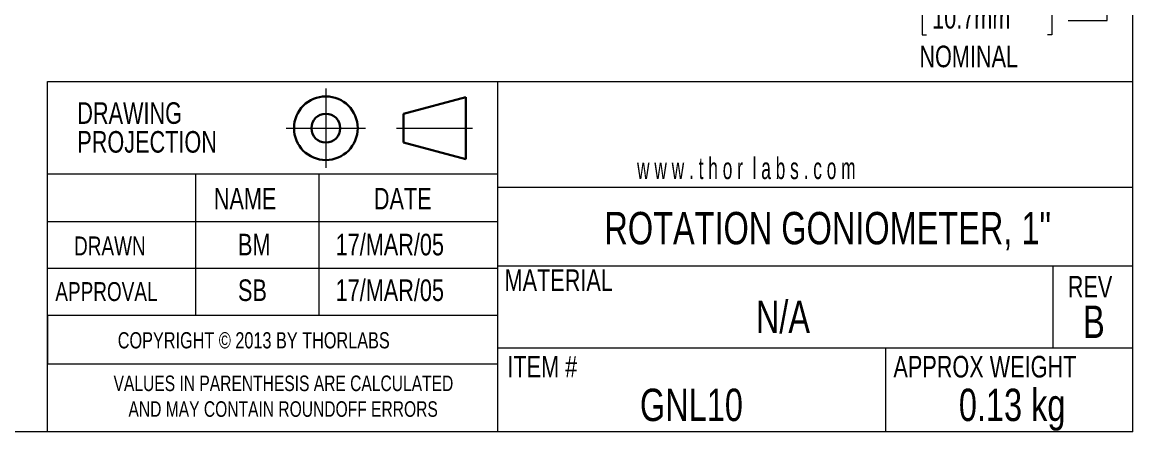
# Model space of a CAD drawing. Header units: inches. Extents: x 0.1 to 10.9, y 0 to 8.5.
# Drawn here: x 6.659 to 10.944, y 0.036 to 1.617 of the extents above; entities that cross this region are included whole.
import ezdxf

# ---------------------------------------------------------------- set-up
doc = ezdxf.new("R2010")
doc.units = ezdxf.units.IN
doc.header["$MEASUREMENT"] = 0
doc.header["$PDSIZE"] = -1
doc.linetypes.add('CENTERX2', pattern=[0.8, 0.5, -0.1, 0.1, -0.1])
doc.styles.add('SLDTEXTSTYLE0', font='TXT', dxfattribs={"width": 0.75})
doc.styles.add('SLDTEXTSTYLE1', font='TXT', dxfattribs={"width": 0.6})
doc.dimstyles.new('SLDDIMSTYLE3', dxfattribs={"dimtxt": 0.083333, "dimasz": 0.125, "dimexe": 0, "dimexo": 0.0625, "dimgap": 0.020833, "dimtad": 0, "dimtih": 1, "dimtoh": 1, "dimlfac": 1.25, "dimrnd": 1e-09, "dimzin": 12, "dimdsep": 46, "dimtxsty": 'SLDTEXTSTYLE0', "dimsah": 1, "dimcen": 0.09, "dimadec": 0, "dimazin": 3, "dimtfac": 1, "dimtmove": 0, "dimatfit": 0, "dimfxl": 1, "dimfrac": 2, "dimtolj": 1, "dimtzin": 12, "dimarcsym": 0})

# ---------------------------------------------------------------- blocks, each defined once
blk = doc.blocks.new('Third Angle Projection Block')
at = {"color": 7, "linetype": 'CENTERX2', "lineweight": 0}
for p, q in [((3.9951, 0.9376), (3.9951, 0.5538)), ((3.8033, 0.7457), (4.187, 0.7457)), ((4.3361, 0.7457), (4.7029, 0.7457))]:
    blk.add_line(p, q, dxfattribs=at)
at = {"color": 7, "linetype": 'Continuous', "lineweight": 30}
for p, q in [((4.6701, 0.8957), (4.3701, 0.8153)), ((4.6701, 0.5957), (4.6701, 0.8957)), ((4.3701, 0.8153), (4.3701, 0.6761)), ((4.3701, 0.6761), (4.6701, 0.5957))]:
    blk.add_line(p, q, dxfattribs=at)
for radius in [0.1536, 0.0696]:
    blk.add_circle((3.9951, 0.7457), radius, dxfattribs=at)
at = {"color": 7, "linetype": 'Continuous', "lineweight": 0}
blk.add_point((3.9951, 0.7457), dxfattribs=at)
blk = doc.blocks.new('SW_NOTE_2')
at = {"color": 0, "linetype": 'Continuous', "lineweight": 0, "char_height": 0.06, "attachment_point": 2, "style": 'SLDTEXTSTYLE0'}
for s, insert in [('VALUES IN PARENTHESIS ARE CALCULATED', (0.7837, 0.0773)), ('AND MAY CONTAIN ROUNDOFF ERRORS', (0.7826, -0.022))]:
    blk.add_mtext(s, dxfattribs=dict(at, insert=insert))
blk = doc.blocks.new('SW_NOTE_3')
at = {"color": 0, "linetype": 'Continuous', "lineweight": 0, "char_height": 0.08333, "attachment_point": 1, "style": 'SLDTEXTSTYLE0'}
for s, insert in [('DRAWING', (0, 0.1074)), ('PROJECTION', (0, -0.0037))]:
    blk.add_mtext(s, dxfattribs=dict(at, insert=insert))
blk = doc.blocks.new('_D_11')
at = {"color": 7, "linetype": 'Continuous', "lineweight": 0}
for p, q in [((10.8454, 2.6758), (10.8454, 2.9258)), ((9.8713, 2.6758), (10.9154, 2.6758)), ((10.4313, 2.339), (10.9154, 2.339)), ((10.8454, 1.6235), (10.8454, 2.339)), ((10.1491, 1.7004), (10.1322, 1.7004)), ((10.1322, 1.7004), (10.1322, 1.568)), ((10.6152, 1.7004), (10.632, 1.7004)), ((10.632, 1.7004), (10.632, 1.568)), ((10.6954, 1.6235), (10.8454, 1.6235)), ((10.1322, 1.568), (10.1491, 1.568)), ((10.632, 1.568), (10.6152, 1.568))]:
    blk.add_line(p, q, dxfattribs=at)
for points in [[(10.8454, 2.6758), (10.8654, 2.8008), (10.8254, 2.8008)], [(10.8454, 2.339), (10.8254, 2.214), (10.8654, 2.214)]]:
    blk.add_solid(points, dxfattribs=at)
at = {"color": 7, "linetype": 'Continuous', "lineweight": 0, "char_height": 0.08333, "attachment_point": 1, "style": 'SLDTEXTSTYLE0'}
for s, insert in [('0.42in', (10.1956, 1.8247, 0.0031)), ('10.7mm', (10.1703, 1.6754, 0.0031)), ('NOMINAL', (10.1211, 1.5261, 0.0031))]:
    blk.add_mtext(s, dxfattribs=dict(at, insert=insert))

msp = doc.modelspace()

# ---------------------------------------------------------------- linework, layer by layer
at = {"color": 7, "linetype": 'Continuous', "lineweight": 0}
for p, q in [((10.9445, 0.0356), (10.9445, 8.4506)), ((10.9445, 1.3874), (10.9445, 1.9698)), ((6.7572, 0.2977), (6.7572, 1.3874)), ((6.7572, 1.3874), (8.4938, 1.3874)), ((8.4938, 1.3874), (8.4938, 0.0356)), ((8.4938, 1.3874), (10.9445, 1.3874)), ((6.7572, 0.4841), (6.7572, 1.0302)), ((6.7572, 0.0356), (6.7572, 1.0302)), ((8.4938, 1.0302), (6.7572, 1.0302)), ((7.3281, 1.0302), (7.3281, 0.4841)), ((7.8037, 1.0302), (7.8037, 0.4841)), ((8.4938, 0.98), (10.9445, 0.98)), ((8.4938, 0.846), (6.7572, 0.846)), ((8.4938, 0.6662), (6.7572, 0.6662)), ((8.4938, 0.6756), (10.9445, 0.6756)), ((10.6365, 0.6756), (10.6365, 0.3599)), ((8.4938, 0.4841), (6.7572, 0.4841)), ((6.7572, 0.4841), (6.7572, 0.2977)), ((8.4938, 0.3599), (10.9445, 0.3599)), ((9.9901, 0.3599), (9.9901, 0.0356)), ((6.7572, 0.2977), (8.4938, 0.2977)), ((10.9445, 0.0356), (0.0622, 0.0356))]:
    msp.add_line(p, q, dxfattribs=at)

# ---------------------------------------------------------------- block references
at = {"color": 7, "linetype": 'Continuous', "xscale": 0.8, "yscale": 0.8, "zscale": 0.8}
msp.add_blockref('Third Angle Projection Block', (4.6349, 0.6109), dxfattribs=at)
at = {"color": 7, "linetype": 'Continuous', "lineweight": 0}
for name, p in [('SW_NOTE_3', (6.872, 1.2001)), ('SW_NOTE_2', (6.8836, 0.1754))]:
    msp.add_blockref(name, p, dxfattribs=at)

# ---------------------------------------------------------------- texts
for s, insert, char_height, attachment_point, style in [('w w w . t h o r  l a b s . c o m', (9.0316, 1.0943), 0.083333, 1, 'SLDTEXTSTYLE1'), ('NAME', (7.3987, 0.9772), 0.08333, 1, 'SLDTEXTSTYLE0'), ('DATE', (8.0163, 0.9772), 0.08333, 1, 'SLDTEXTSTYLE0'), ('ROTATION GONIOMETER, 1"', (9.7673, 0.8842), 0.125, 2, 'SLDTEXTSTYLE0'), ('DRAWN', (6.8595, 0.7895), 0.07292, 1, 'SLDTEXTSTYLE0'), ('BM', (7.492, 0.7999), 0.08333, 1, 'SLDTEXTSTYLE0'), ('17/MAR/05', (7.8687, 0.7999), 0.08333, 1, 'SLDTEXTSTYLE0'), ('MATERIAL', (8.5205, 0.6624), 0.08333, 1, 'SLDTEXTSTYLE0'), ('APPROVAL', (6.7872, 0.6133), 0.07292, 1, 'SLDTEXTSTYLE0'), ('SB', (7.492, 0.6237), 0.08333, 1, 'SLDTEXTSTYLE0'), ('17/MAR/05', (7.8687, 0.6237), 0.08333, 1, 'SLDTEXTSTYLE0'), ('REV', (10.6936, 0.6373), 0.08333, 1, 'SLDTEXTSTYLE0'), ('N/A', (9.5946, 0.5415), 0.125, 2, 'SLDTEXTSTYLE0'), ('B', (10.7944, 0.5227), 0.125, 2, 'SLDTEXTSTYLE0'), ('COPYRIGHT © 2013 BY THORLABS', (7.0281, 0.42), 0.0625, 1, 'SLDTEXTSTYLE0'), ('ITEM #', (8.5315, 0.3287), 0.08333, 1, 'SLDTEXTSTYLE0'), ('APPROX WEIGHT', (10.0209, 0.3287), 0.083333, 1, 'SLDTEXTSTYLE0'), ('GNL10', (9.2415, 0.202), 0.125, 2, 'SLDTEXTSTYLE0'), ('0.13 kg', (10.479, 0.202), 0.125, 2, 'SLDTEXTSTYLE0')]:
    msp.add_mtext(s, dxfattribs=dict(at, insert=insert, char_height=char_height, attachment_point=attachment_point, style=style))

# ---------------------------------------------------------------- dimensions: what is measured, and where the dimension line sits
dim = msp.add_linear_dim(base=(10.8454, 2.339), p1=(9.8213, 2.6758), p2=(10.3813, 2.339), angle=90, text='<>\\PNOMINAL', dimstyle='SLDDIMSTYLE3', dxfattribs=at)
dim.commit()
dim.dimension.update_dxf_attribs({"geometry": '_D_11', "text_midpoint": (10.8454, 1.6235), "dimtype": 160})

doc.saveas('drawing.dxf')
